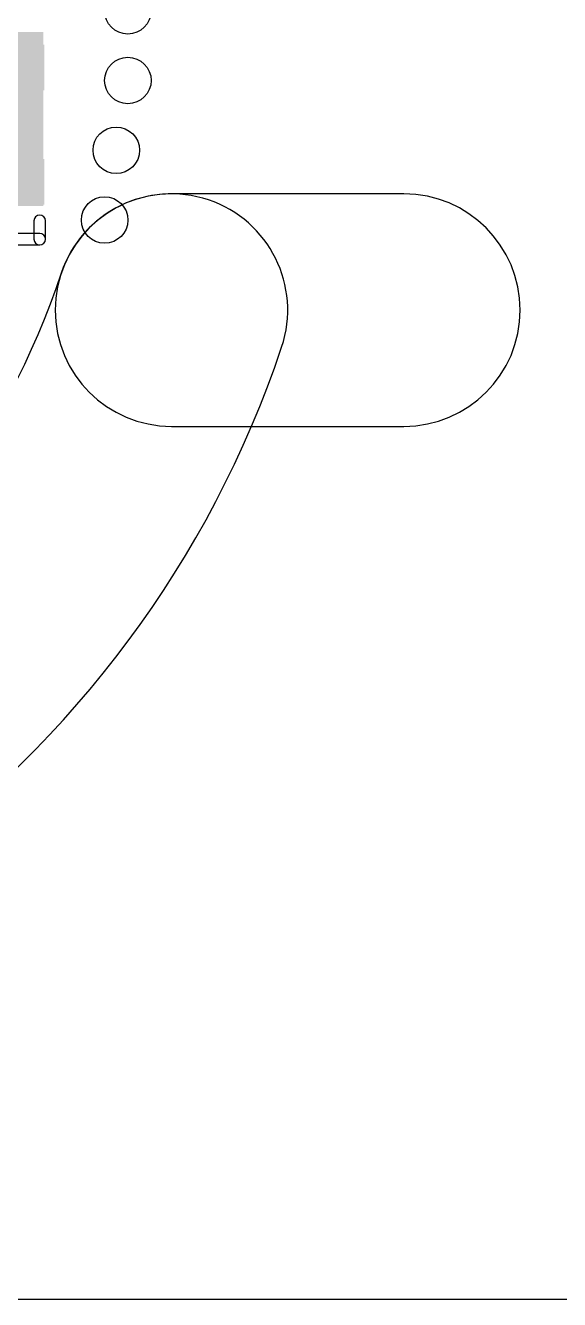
# Model space of a CAD drawing. Extents: x 0 to 2.5, y 0 to 3.1.
# Drawn here: x 0.953 to 1.183, y 0 to 0.548 of the extents above; entities that cross this region are included whole.
import ezdxf

# ---------------------------------------------------------------- set-up
doc = ezdxf.new("R2010")
doc.units = 0
for name, color, linetype in [('1', 22, 'CONTINUOUS'), ('16', 175, 'CONTINUOUS'), ('20', 7, 'CONTINUOUS'), ('22', 253, 'CONTINUOUS'), ('31', 253, 'CONTINUOUS'), ('32', 253, 'CONTINUOUS'), ('46', 140, 'CONTINUOUS')]:
    doc.layers.add(name, color=color, linetype=linetype)

# ---------------------------------------------------------------- blocks, each defined once
blk = doc.blocks.new('RECT')
blk.add_solid([(-0.5, -0.5), (0.5, -0.5), (-0.5, 0.5), (0.5, 0.5)])

msp = doc.modelspace()

# ---------------------------------------------------------------- linework, layer by layer
at = {"layer": '20'}
msp.add_line((1.3, 0), (0, 0), dxfattribs=at)
for centre in [(0.997402, 0.554331), (0.997402, 0.524331), (0.992402, 0.494331), (0.987402, 0.464331)]:
    msp.add_circle(centre, 0.01, dxfattribs=at)
at = {"layer": '22'}
for points in [[(0.956965, 0.46398), (0.956965, 0.456106, 1), (0.961965, 0.456106), (0.961965, 0.46398, 1)], [(0.959465, 0.458606), (0.841354, 0.458606, 1), (0.841354, 0.453606), (0.959465, 0.453606, 1)]]:
    msp.add_lwpolyline(points, format="xyb", close=True, dxfattribs=at)
at = {"layer": '46'}
for points in [[(0.633057, 0.2, 1), (0.633084, 0.1, 0.32219), (1.063544, 0.409683, 1), (0.96874, 0.441498, -0.32219)], [(1.016142, 0.375591), (1.116142, 0.375591, 1), (1.116142, 0.475591), (1.016142, 0.475591, 1)]]:
    msp.add_lwpolyline(points, format="xyb", close=True, dxfattribs=at)

# ---------------------------------------------------------------- block references
at = {"layer": '1', "xscale": 0.074803, "yscale": 0.074803, "rotation": 90}
msp.add_blockref('RECT', (0.92363, 0.507756), dxfattribs=at)
at = {"layer": '16', "xscale": 0.035433, "yscale": 0.019685, "rotation": 180}
for p in [(0.943717, 0.529925), (0.943717, 0.480713)]:
    msp.add_blockref('RECT', p, dxfattribs=at)
at = {"layer": '31', "xscale": 0.072803, "yscale": 0.072803, "rotation": 90}
msp.add_blockref('RECT', (0.92363, 0.507756), dxfattribs=at)
at = {"layer": '32', "xscale": 0.033433, "yscale": 0.017685, "rotation": 180}
for p in [(0.943717, 0.529925), (0.943717, 0.480713)]:
    msp.add_blockref('RECT', p, dxfattribs=at)

doc.saveas('drawing.dxf')
